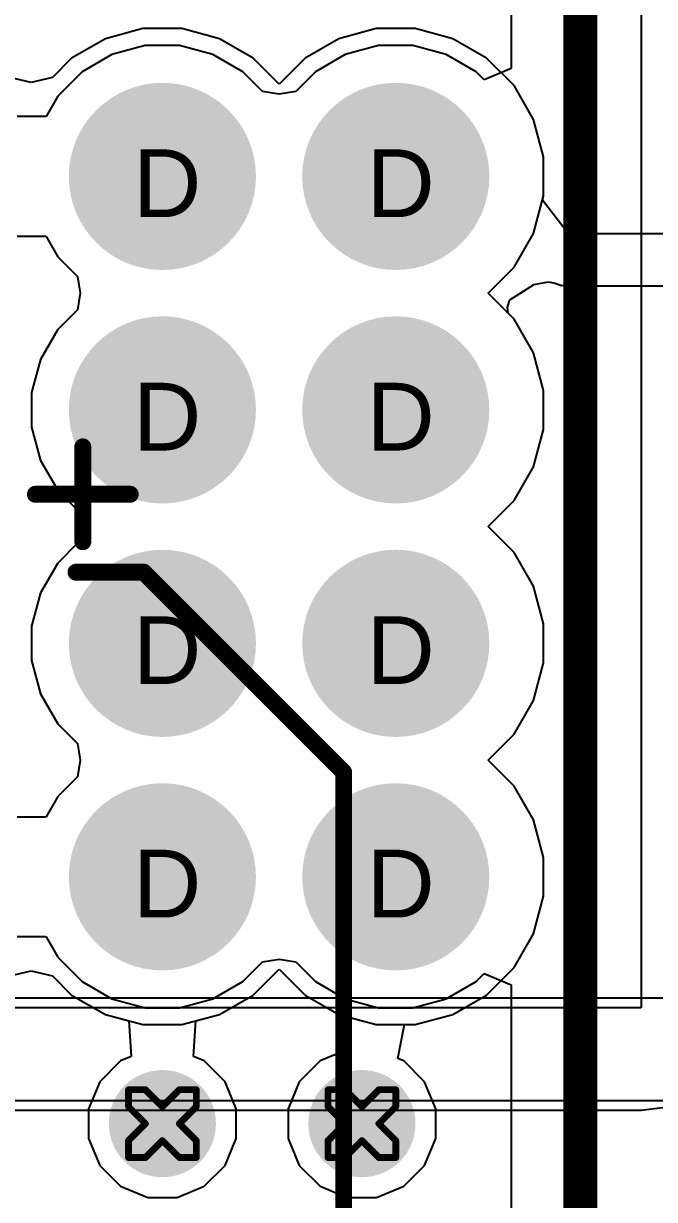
# Model space of a CAD drawing. Header units: inches. Extents: x 0 to 5379, y 0 to 5429.
# Drawn here: x 242.87 to 247.6, y 56.4 to 65.22 of the extents above; entities that cross this region are included whole.
import ezdxf

# ---------------------------------------------------------------- set-up
doc = ezdxf.new("R2010")
doc.units = ezdxf.units.IN
for name, color, linetype in [('Bottom Layer', 5, 'Continuous'), ('Bottom Solder', 6, 'Continuous'), ('Drill Drawing', 1, 'Continuous'), ('GND01', 16, 'Continuous'), ('GND02', 76, 'Continuous'), ('PWR', 156, 'Continuous'), ('SIG 01', 90, 'Continuous'), ('Top Layer', 1, 'Continuous'), ('Top Overlay', 2, 'Continuous'), ('Top Solder', 216, 'Continuous'), ('Via Holes', 16, 'Continuous')]:
    doc.layers.add(name, color=color, linetype=linetype)
doc.styles.add('Arial', font='', dxfattribs={"height": 0.2})
doc.styles.get('Arial').set_extended_font_data('Arial')

# ---------------------------------------------------------------- blocks, each defined once
blk = doc.blocks.new('RVT1H470M0607_9')
at = {"layer": 'Top Overlay'}
for points in [[(-3.3334, 1.8288, 0.127, 0.127, 0), (-1.8348, 3.3274, 0.127, 0.127, 0)], [(3.3214, 3.3274, 0.127, 0.127, 0), (-1.8348, 3.3274, 0.127, 0.127, 0)], [(-3.3334, 1.3208, 0.127, 0.127, 0), (-3.3334, 1.8288, 0.127, 0.127, 0)], [(-3.9176, 1.016, 0.127, 0.127, 0), (-3.9176, 1.7272, 0.127, 0.127, 0)], [(-3.562, 1.3716, 0.127, 0.127, 0), (-4.2732, 1.3716, 0.127, 0.127, 0)]]:
    blk.add_lwpolyline(points, format="xyseb", dxfattribs=at)
for points in [[(-1.8665, 3.3274, 0.0635, 0.0635, 1), (-1.803, 3.3274, 0.0635, 0.0635, 1)], [(-1.8665, 3.3274, 0.0635, 0.0635, 1), (-1.803, 3.3274, 0.0635, 0.0635, 1)], [(-3.3651, 1.8288, 0.0635, 0.0635, 1), (-3.3016, 1.8288, 0.0635, 0.0635, 1)], [(-3.3651, 1.8288, 0.0635, 0.0635, 1), (-3.3016, 1.8288, 0.0635, 0.0635, 1)], [(-3.9493, 1.7272, 0.0635, 0.0635, 1), (-3.8858, 1.7272, 0.0635, 0.0635, 1)], [(-4.3049, 1.3716, 0.0635, 0.0635, 1), (-4.2414, 1.3716, 0.0635, 0.0635, 1)], [(-3.5937, 1.3716, 0.0635, 0.0635, 1), (-3.5302, 1.3716, 0.0635, 0.0635, 1)], [(-3.3651, 1.3208, 0.0635, 0.0635, 1), (-3.3016, 1.3208, 0.0635, 0.0635, 1)], [(-3.9493, 1.016, 0.0635, 0.0635, 1), (-3.8858, 1.016, 0.0635, 0.0635, 1)]]:
    blk.add_lwpolyline(points, format="xyseb", close=True, dxfattribs=at)

msp = doc.modelspace()

# ---------------------------------------------------------------- hatches: boundary and pattern name
at = {"layer": 'Bottom Layer'}
h = msp.add_hatch(color=5, dxfattribs=at)
edge = h.paths.add_edge_path()
edge.add_arc((243.9119, 64.071), 0.6, 0, 360)
h = msp.add_hatch(color=5, dxfattribs=at)
edge = h.paths.add_edge_path()
edge.add_arc((245.6619, 64.071), 0.6, 0, 360)
h = msp.add_hatch(color=5, dxfattribs=at)
edge = h.paths.add_edge_path()
edge.add_arc((243.9119, 62.321), 0.6, 0, 360)
h = msp.add_hatch(color=5, dxfattribs=at)
edge = h.paths.add_edge_path()
edge.add_arc((245.6619, 62.321), 0.6, 0, 360)
h = msp.add_hatch(color=5, dxfattribs=at)
edge = h.paths.add_edge_path()
edge.add_arc((243.9119, 60.571), 0.6, 0, 360)
h = msp.add_hatch(color=5, dxfattribs=at)
edge = h.paths.add_edge_path()
edge.add_arc((245.6619, 60.571), 0.6, 0, 360)
h = msp.add_hatch(color=5, dxfattribs=at)
edge = h.paths.add_edge_path()
edge.add_arc((243.9119, 58.821), 0.6, 0, 360)
h = msp.add_hatch(color=5, dxfattribs=at)
edge = h.paths.add_edge_path()
edge.add_arc((245.6619, 58.821), 0.6, 0, 360)
h = msp.add_hatch(color=5, dxfattribs=at)
edge = h.paths.add_edge_path()
edge.add_arc((243.9119, 56.971), 0.3, 0, 360)
h = msp.add_hatch(color=5, dxfattribs=at)
edge = h.paths.add_edge_path()
edge.add_arc((245.4079, 56.971), 0.3, 0, 360)
at = {"layer": 'Bottom Solder'}
h = msp.add_hatch(color=6, dxfattribs=at)
edge = h.paths.add_edge_path()
edge.add_arc((243.9119, 64.071), 0.7016, 0, 360)
h = msp.add_hatch(color=6, dxfattribs=at)
edge = h.paths.add_edge_path()
edge.add_arc((245.6619, 64.071), 0.7016, 0, 360)
h = msp.add_hatch(color=6, dxfattribs=at)
edge = h.paths.add_edge_path()
edge.add_arc((243.9119, 62.321), 0.7016, 0, 360)
h = msp.add_hatch(color=6, dxfattribs=at)
edge = h.paths.add_edge_path()
edge.add_arc((245.6619, 62.321), 0.7016, 0, 360)
h = msp.add_hatch(color=6, dxfattribs=at)
edge = h.paths.add_edge_path()
edge.add_arc((243.9119, 60.571), 0.7016, 0, 360)
h = msp.add_hatch(color=6, dxfattribs=at)
edge = h.paths.add_edge_path()
edge.add_arc((245.6619, 60.571), 0.7016, 0, 360)
h = msp.add_hatch(color=6, dxfattribs=at)
edge = h.paths.add_edge_path()
edge.add_arc((243.9119, 58.821), 0.7016, 0, 360)
h = msp.add_hatch(color=6, dxfattribs=at)
edge = h.paths.add_edge_path()
edge.add_arc((245.6619, 58.821), 0.7016, 0, 360)
h = msp.add_hatch(color=6, dxfattribs=at)
edge = h.paths.add_edge_path()
edge.add_arc((243.9119, 56.971), 0.4016, 0, 360)
h = msp.add_hatch(color=6, dxfattribs=at)
edge = h.paths.add_edge_path()
edge.add_arc((245.4079, 56.971), 0.4016, 0, 360)
at = {"layer": 'GND01'}
h = msp.add_hatch(color=16, dxfattribs=at)
edge = h.paths.add_edge_path()
edge.add_arc((243.9119, 64.071), 0.6, 0, 360)
h = msp.add_hatch(color=16, dxfattribs=at)
edge = h.paths.add_edge_path()
edge.add_arc((245.6619, 64.071), 0.6, 0, 360)
h = msp.add_hatch(color=16, dxfattribs=at)
edge = h.paths.add_edge_path()
edge.add_arc((243.9119, 62.321), 0.6, 0, 360)
h = msp.add_hatch(color=16, dxfattribs=at)
edge = h.paths.add_edge_path()
edge.add_arc((245.6619, 62.321), 0.6, 0, 360)
h = msp.add_hatch(color=16, dxfattribs=at)
edge = h.paths.add_edge_path()
edge.add_arc((243.9119, 60.571), 0.6, 0, 360)
h = msp.add_hatch(color=16, dxfattribs=at)
edge = h.paths.add_edge_path()
edge.add_arc((245.6619, 60.571), 0.6, 0, 360)
h = msp.add_hatch(color=16, dxfattribs=at)
edge = h.paths.add_edge_path()
edge.add_arc((243.9119, 58.821), 0.6, 0, 360)
h = msp.add_hatch(color=16, dxfattribs=at)
edge = h.paths.add_edge_path()
edge.add_arc((245.6619, 58.821), 0.6, 0, 360)
h = msp.add_hatch(color=16, dxfattribs=at)
edge = h.paths.add_edge_path()
edge.add_arc((243.9119, 56.971), 0.3, 0, 360)
h = msp.add_hatch(color=16, dxfattribs=at)
edge = h.paths.add_edge_path()
edge.add_arc((245.4079, 56.971), 0.3, 0, 360)
at = {"layer": 'GND02'}
h = msp.add_hatch(color=76, dxfattribs=at)
edge = h.paths.add_edge_path()
edge.add_arc((243.9119, 64.071), 0.6, 0, 360)
h = msp.add_hatch(color=76, dxfattribs=at)
edge = h.paths.add_edge_path()
edge.add_arc((245.6619, 64.071), 0.6, 0, 360)
h = msp.add_hatch(color=76, dxfattribs=at)
edge = h.paths.add_edge_path()
edge.add_arc((243.9119, 62.321), 0.6, 0, 360)
h = msp.add_hatch(color=76, dxfattribs=at)
edge = h.paths.add_edge_path()
edge.add_arc((245.6619, 62.321), 0.6, 0, 360)
h = msp.add_hatch(color=76, dxfattribs=at)
edge = h.paths.add_edge_path()
edge.add_arc((243.9119, 60.571), 0.6, 0, 360)
h = msp.add_hatch(color=76, dxfattribs=at)
edge = h.paths.add_edge_path()
edge.add_arc((245.6619, 60.571), 0.6, 0, 360)
h = msp.add_hatch(color=76, dxfattribs=at)
edge = h.paths.add_edge_path()
edge.add_arc((243.9119, 58.821), 0.6, 0, 360)
h = msp.add_hatch(color=76, dxfattribs=at)
edge = h.paths.add_edge_path()
edge.add_arc((245.6619, 58.821), 0.6, 0, 360)
h = msp.add_hatch(color=76, dxfattribs=at)
edge = h.paths.add_edge_path()
edge.add_arc((243.9119, 56.971), 0.3, 0, 360)
h = msp.add_hatch(color=76, dxfattribs=at)
edge = h.paths.add_edge_path()
edge.add_arc((245.4079, 56.971), 0.3, 0, 360)
at = {"layer": 'PWR'}
h = msp.add_hatch(color=156, dxfattribs=at)
edge = h.paths.add_edge_path()
edge.add_arc((243.9119, 64.071), 0.6, 0, 360)
h = msp.add_hatch(color=156, dxfattribs=at)
edge = h.paths.add_edge_path()
edge.add_arc((245.6619, 64.071), 0.6, 0, 360)
h = msp.add_hatch(color=156, dxfattribs=at)
edge = h.paths.add_edge_path()
edge.add_arc((243.9119, 62.321), 0.6, 0, 360)
h = msp.add_hatch(color=156, dxfattribs=at)
edge = h.paths.add_edge_path()
edge.add_arc((245.6619, 62.321), 0.6, 0, 360)
h = msp.add_hatch(color=156, dxfattribs=at)
edge = h.paths.add_edge_path()
edge.add_arc((243.9119, 60.571), 0.6, 0, 360)
h = msp.add_hatch(color=156, dxfattribs=at)
edge = h.paths.add_edge_path()
edge.add_arc((245.6619, 60.571), 0.6, 0, 360)
h = msp.add_hatch(color=156, dxfattribs=at)
edge = h.paths.add_edge_path()
edge.add_arc((243.9119, 58.821), 0.6, 0, 360)
h = msp.add_hatch(color=156, dxfattribs=at)
edge = h.paths.add_edge_path()
edge.add_arc((245.6619, 58.821), 0.6, 0, 360)
h = msp.add_hatch(color=156, dxfattribs=at)
edge = h.paths.add_edge_path()
edge.add_arc((243.9119, 56.971), 0.3, 0, 360)
h = msp.add_hatch(color=156, dxfattribs=at)
edge = h.paths.add_edge_path()
edge.add_arc((245.4079, 56.971), 0.3, 0, 360)
at = {"layer": 'SIG 01'}
h = msp.add_hatch(color=90, dxfattribs=at)
edge = h.paths.add_edge_path()
edge.add_arc((243.9119, 64.071), 0.6, 0, 360)
h = msp.add_hatch(color=90, dxfattribs=at)
edge = h.paths.add_edge_path()
edge.add_arc((245.6619, 64.071), 0.6, 0, 360)
h = msp.add_hatch(color=90, dxfattribs=at)
edge = h.paths.add_edge_path()
edge.add_arc((243.9119, 62.321), 0.6, 0, 360)
h = msp.add_hatch(color=90, dxfattribs=at)
edge = h.paths.add_edge_path()
edge.add_arc((245.6619, 62.321), 0.6, 0, 360)
h = msp.add_hatch(color=90, dxfattribs=at)
edge = h.paths.add_edge_path()
edge.add_arc((243.9119, 60.571), 0.6, 0, 360)
h = msp.add_hatch(color=90, dxfattribs=at)
edge = h.paths.add_edge_path()
edge.add_arc((245.6619, 60.571), 0.6, 0, 360)
h = msp.add_hatch(color=90, dxfattribs=at)
edge = h.paths.add_edge_path()
edge.add_arc((243.9119, 58.821), 0.6, 0, 360)
h = msp.add_hatch(color=90, dxfattribs=at)
edge = h.paths.add_edge_path()
edge.add_arc((245.6619, 58.821), 0.6, 0, 360)
h = msp.add_hatch(color=90, dxfattribs=at)
edge = h.paths.add_edge_path()
edge.add_arc((243.9119, 56.971), 0.3, 0, 360)
h = msp.add_hatch(color=90, dxfattribs=at)
edge = h.paths.add_edge_path()
edge.add_arc((245.4079, 56.971), 0.3, 0, 360)
at = {"layer": 'Top Layer'}
h = msp.add_hatch(color=1, dxfattribs=at)
edge = h.paths.add_edge_path()
edge.add_arc((243.9119, 64.071), 0.6, 0, 360)
h = msp.add_hatch(color=1, dxfattribs=at)
edge = h.paths.add_edge_path()
edge.add_arc((245.6619, 64.071), 0.6, 0, 360)
h = msp.add_hatch(color=1, dxfattribs=at)
edge = h.paths.add_edge_path()
edge.add_arc((243.9119, 62.321), 0.6, 0, 360)
h = msp.add_hatch(color=1, dxfattribs=at)
edge = h.paths.add_edge_path()
edge.add_arc((245.6619, 62.321), 0.6, 0, 360)
h = msp.add_hatch(color=1, dxfattribs=at)
edge = h.paths.add_edge_path()
edge.add_arc((243.9119, 60.571), 0.6, 0, 360)
h = msp.add_hatch(color=1, dxfattribs=at)
edge = h.paths.add_edge_path()
edge.add_arc((245.6619, 60.571), 0.6, 0, 360)
h = msp.add_hatch(color=1, dxfattribs=at)
edge = h.paths.add_edge_path()
edge.add_arc((243.9119, 58.821), 0.6, 0, 360)
h = msp.add_hatch(color=1, dxfattribs=at)
edge = h.paths.add_edge_path()
edge.add_arc((245.6619, 58.821), 0.6, 0, 360)
h = msp.add_hatch(color=1, dxfattribs=at)
edge = h.paths.add_edge_path()
edge.add_arc((243.9119, 56.971), 0.3, 0, 360)
h = msp.add_hatch(color=1, dxfattribs=at)
edge = h.paths.add_edge_path()
edge.add_arc((245.4079, 56.971), 0.3, 0, 360)
at = {"layer": 'Top Solder'}
h = msp.add_hatch(color=216, dxfattribs=at)
edge = h.paths.add_edge_path()
edge.add_arc((243.9119, 64.071), 0.7016, 0, 360)
h = msp.add_hatch(color=216, dxfattribs=at)
edge = h.paths.add_edge_path()
edge.add_arc((245.6619, 64.071), 0.7016, 0, 360)
h = msp.add_hatch(color=216, dxfattribs=at)
edge = h.paths.add_edge_path()
edge.add_arc((243.9119, 62.321), 0.7016, 0, 360)
h = msp.add_hatch(color=216, dxfattribs=at)
edge = h.paths.add_edge_path()
edge.add_arc((245.6619, 62.321), 0.7016, 0, 360)
h = msp.add_hatch(color=216, dxfattribs=at)
edge = h.paths.add_edge_path()
edge.add_arc((243.9119, 60.571), 0.7016, 0, 360)
h = msp.add_hatch(color=216, dxfattribs=at)
edge = h.paths.add_edge_path()
edge.add_arc((245.6619, 60.571), 0.7016, 0, 360)
h = msp.add_hatch(color=216, dxfattribs=at)
edge = h.paths.add_edge_path()
edge.add_arc((243.9119, 58.821), 0.7016, 0, 360)
h = msp.add_hatch(color=216, dxfattribs=at)
edge = h.paths.add_edge_path()
edge.add_arc((245.6619, 58.821), 0.7016, 0, 360)
h = msp.add_hatch(color=216, dxfattribs=at)
edge = h.paths.add_edge_path()
edge.add_arc((243.9119, 56.971), 0.4016, 0, 360)
h = msp.add_hatch(color=216, dxfattribs=at)
edge = h.paths.add_edge_path()
edge.add_arc((245.4079, 56.971), 0.4016, 0, 360)
at = {"layer": 'Via Holes'}
h = msp.add_hatch(color=7, dxfattribs=at)
edge = h.paths.add_edge_path()
edge.add_arc((243.9119, 64.071), 0.35, 0, 360)
h = msp.add_hatch(color=7, dxfattribs=at)
edge = h.paths.add_edge_path()
edge.add_arc((245.6619, 64.071), 0.35, 0, 360)
h = msp.add_hatch(color=7, dxfattribs=at)
edge = h.paths.add_edge_path()
edge.add_arc((243.9119, 62.321), 0.35, 0, 360)
h = msp.add_hatch(color=7, dxfattribs=at)
edge = h.paths.add_edge_path()
edge.add_arc((245.6619, 62.321), 0.35, 0, 360)
h = msp.add_hatch(color=7, dxfattribs=at)
edge = h.paths.add_edge_path()
edge.add_arc((243.9119, 60.571), 0.35, 0, 360)
h = msp.add_hatch(color=7, dxfattribs=at)
edge = h.paths.add_edge_path()
edge.add_arc((245.6619, 60.571), 0.35, 0, 360)
h = msp.add_hatch(color=7, dxfattribs=at)
edge = h.paths.add_edge_path()
edge.add_arc((243.9119, 58.821), 0.35, 0, 360)
h = msp.add_hatch(color=7, dxfattribs=at)
edge = h.paths.add_edge_path()
edge.add_arc((245.6619, 58.821), 0.35, 0, 360)
h = msp.add_hatch(color=7, dxfattribs=at)
edge = h.paths.add_edge_path()
edge.add_arc((243.9119, 56.971), 0.15, 0, 360)
h = msp.add_hatch(color=7, dxfattribs=at)
edge = h.paths.add_edge_path()
edge.add_arc((245.4079, 56.971), 0.15, 0, 360)

# ---------------------------------------------------------------- linework, layer by layer
at = {"layer": 'Bottom Layer'}
for p, q in [((258.3939, 57.912), (236.0422, 57.912)), ((236.0422, 57.1434), (258.3939, 57.1434))]:
    msp.add_line(p, q, dxfattribs=at)
at = {"layer": 'Drill Drawing'}
for points in [[(243.6579, 57.098, 0.0508, 0.0508, 0), (243.6579, 57.225, 0.0508, 0.0508, 0)], [(243.6579, 57.225, 0.0508, 0.0508, 0), (243.7849, 57.225, 0.0508, 0.0508, 0)], [(243.7849, 57.225, 0.0508, 0.0508, 0), (243.9119, 57.098, 0.0508, 0.0508, 0)], [(243.9119, 57.098, 0.0508, 0.0508, 0), (244.0389, 57.225, 0.0508, 0.0508, 0)], [(244.0389, 57.225, 0.0508, 0.0508, 0), (244.1659, 57.225, 0.0508, 0.0508, 0)], [(244.1659, 57.098, 0.0508, 0.0508, 0), (244.1659, 57.225, 0.0508, 0.0508, 0)], [(245.1539, 57.098, 0.0508, 0.0508, 0), (245.1539, 57.225, 0.0508, 0.0508, 0)], [(245.1539, 57.225, 0.0508, 0.0508, 0), (245.2809, 57.225, 0.0508, 0.0508, 0)], [(245.2809, 57.225, 0.0508, 0.0508, 0), (245.4079, 57.098, 0.0508, 0.0508, 0)], [(245.4079, 57.098, 0.0508, 0.0508, 0), (245.5349, 57.225, 0.0508, 0.0508, 0)], [(245.5349, 57.225, 0.0508, 0.0508, 0), (245.6619, 57.225, 0.0508, 0.0508, 0)], [(245.6619, 57.098, 0.0508, 0.0508, 0), (245.6619, 57.225, 0.0508, 0.0508, 0)], [(243.6579, 57.098, 0.0508, 0.0508, 0), (243.7849, 56.971, 0.0508, 0.0508, 0)], [(244.0389, 56.971, 0.0508, 0.0508, 0), (244.1659, 57.098, 0.0508, 0.0508, 0)], [(245.1539, 57.098, 0.0508, 0.0508, 0), (245.2809, 56.971, 0.0508, 0.0508, 0)], [(245.5349, 56.971, 0.0508, 0.0508, 0), (245.6619, 57.098, 0.0508, 0.0508, 0)], [(243.6579, 56.844, 0.0508, 0.0508, 0), (243.7849, 56.971, 0.0508, 0.0508, 0)], [(244.0389, 56.971, 0.0508, 0.0508, 0), (244.1659, 56.844, 0.0508, 0.0508, 0)], [(245.1539, 56.844, 0.0508, 0.0508, 0), (245.2809, 56.971, 0.0508, 0.0508, 0)], [(245.5349, 56.971, 0.0508, 0.0508, 0), (245.6619, 56.844, 0.0508, 0.0508, 0)], [(243.6579, 56.717, 0.0508, 0.0508, 0), (243.6579, 56.844, 0.0508, 0.0508, 0)], [(243.7849, 56.717, 0.0508, 0.0508, 0), (243.9119, 56.844, 0.0508, 0.0508, 0)], [(243.9119, 56.844, 0.0508, 0.0508, 0), (244.0389, 56.717, 0.0508, 0.0508, 0)], [(244.1659, 56.717, 0.0508, 0.0508, 0), (244.1659, 56.844, 0.0508, 0.0508, 0)], [(245.1539, 56.717, 0.0508, 0.0508, 0), (245.1539, 56.844, 0.0508, 0.0508, 0)], [(245.2809, 56.717, 0.0508, 0.0508, 0), (245.4079, 56.844, 0.0508, 0.0508, 0)], [(245.4079, 56.844, 0.0508, 0.0508, 0), (245.5349, 56.717, 0.0508, 0.0508, 0)], [(245.6619, 56.717, 0.0508, 0.0508, 0), (245.6619, 56.844, 0.0508, 0.0508, 0)], [(243.6579, 56.717, 0.0508, 0.0508, 0), (243.7849, 56.717, 0.0508, 0.0508, 0)], [(244.0389, 56.717, 0.0508, 0.0508, 0), (244.1659, 56.717, 0.0508, 0.0508, 0)], [(245.1539, 56.717, 0.0508, 0.0508, 0), (245.2809, 56.717, 0.0508, 0.0508, 0)], [(245.5349, 56.717, 0.0508, 0.0508, 0), (245.6619, 56.717, 0.0508, 0.0508, 0)]]:
    msp.add_lwpolyline(points, format="xyseb", dxfattribs=at)
for points in [[(243.6452, 57.225, 0.0254, 0.0254, 1), (243.6706, 57.225, 0.0254, 0.0254, 1)], [(243.6452, 57.225, 0.0254, 0.0254, 1), (243.6706, 57.225, 0.0254, 0.0254, 1)], [(243.7722, 57.225, 0.0254, 0.0254, 1), (243.7976, 57.225, 0.0254, 0.0254, 1)], [(243.7722, 57.225, 0.0254, 0.0254, 1), (243.7976, 57.225, 0.0254, 0.0254, 1)], [(244.0262, 57.225, 0.0254, 0.0254, 1), (244.0516, 57.225, 0.0254, 0.0254, 1)], [(244.0262, 57.225, 0.0254, 0.0254, 1), (244.0516, 57.225, 0.0254, 0.0254, 1)], [(244.1532, 57.225, 0.0254, 0.0254, 1), (244.1786, 57.225, 0.0254, 0.0254, 1)], [(244.1532, 57.225, 0.0254, 0.0254, 1), (244.1786, 57.225, 0.0254, 0.0254, 1)], [(245.1412, 57.225, 0.0254, 0.0254, 1), (245.1666, 57.225, 0.0254, 0.0254, 1)], [(245.1412, 57.225, 0.0254, 0.0254, 1), (245.1666, 57.225, 0.0254, 0.0254, 1)], [(245.2682, 57.225, 0.0254, 0.0254, 1), (245.2936, 57.225, 0.0254, 0.0254, 1)], [(245.2682, 57.225, 0.0254, 0.0254, 1), (245.2936, 57.225, 0.0254, 0.0254, 1)], [(245.5222, 57.225, 0.0254, 0.0254, 1), (245.5476, 57.225, 0.0254, 0.0254, 1)], [(245.5222, 57.225, 0.0254, 0.0254, 1), (245.5476, 57.225, 0.0254, 0.0254, 1)], [(245.6492, 57.225, 0.0254, 0.0254, 1), (245.6746, 57.225, 0.0254, 0.0254, 1)], [(245.6492, 57.225, 0.0254, 0.0254, 1), (245.6746, 57.225, 0.0254, 0.0254, 1)], [(243.6452, 57.098, 0.0254, 0.0254, 1), (243.6706, 57.098, 0.0254, 0.0254, 1)], [(243.6452, 57.098, 0.0254, 0.0254, 1), (243.6706, 57.098, 0.0254, 0.0254, 1)], [(243.8992, 57.098, 0.0254, 0.0254, 1), (243.9246, 57.098, 0.0254, 0.0254, 1)], [(243.8992, 57.098, 0.0254, 0.0254, 1), (243.9246, 57.098, 0.0254, 0.0254, 1)], [(244.1532, 57.098, 0.0254, 0.0254, 1), (244.1786, 57.098, 0.0254, 0.0254, 1)], [(244.1532, 57.098, 0.0254, 0.0254, 1), (244.1786, 57.098, 0.0254, 0.0254, 1)], [(245.1412, 57.098, 0.0254, 0.0254, 1), (245.1666, 57.098, 0.0254, 0.0254, 1)], [(245.1412, 57.098, 0.0254, 0.0254, 1), (245.1666, 57.098, 0.0254, 0.0254, 1)], [(245.3952, 57.098, 0.0254, 0.0254, 1), (245.4206, 57.098, 0.0254, 0.0254, 1)], [(245.3952, 57.098, 0.0254, 0.0254, 1), (245.4206, 57.098, 0.0254, 0.0254, 1)], [(245.6492, 57.098, 0.0254, 0.0254, 1), (245.6746, 57.098, 0.0254, 0.0254, 1)], [(245.6492, 57.098, 0.0254, 0.0254, 1), (245.6746, 57.098, 0.0254, 0.0254, 1)], [(243.7722, 56.971, 0.0254, 0.0254, 1), (243.7976, 56.971, 0.0254, 0.0254, 1)], [(243.7722, 56.971, 0.0254, 0.0254, 1), (243.7976, 56.971, 0.0254, 0.0254, 1)], [(244.0262, 56.971, 0.0254, 0.0254, 1), (244.0516, 56.971, 0.0254, 0.0254, 1)], [(244.0262, 56.971, 0.0254, 0.0254, 1), (244.0516, 56.971, 0.0254, 0.0254, 1)], [(245.2682, 56.971, 0.0254, 0.0254, 1), (245.2936, 56.971, 0.0254, 0.0254, 1)], [(245.2682, 56.971, 0.0254, 0.0254, 1), (245.2936, 56.971, 0.0254, 0.0254, 1)], [(245.5222, 56.971, 0.0254, 0.0254, 1), (245.5476, 56.971, 0.0254, 0.0254, 1)], [(245.5222, 56.971, 0.0254, 0.0254, 1), (245.5476, 56.971, 0.0254, 0.0254, 1)], [(243.6452, 56.844, 0.0254, 0.0254, 1), (243.6706, 56.844, 0.0254, 0.0254, 1)], [(243.6452, 56.844, 0.0254, 0.0254, 1), (243.6706, 56.844, 0.0254, 0.0254, 1)], [(243.8992, 56.844, 0.0254, 0.0254, 1), (243.9246, 56.844, 0.0254, 0.0254, 1)], [(243.8992, 56.844, 0.0254, 0.0254, 1), (243.9246, 56.844, 0.0254, 0.0254, 1)], [(244.1532, 56.844, 0.0254, 0.0254, 1), (244.1786, 56.844, 0.0254, 0.0254, 1)], [(244.1532, 56.844, 0.0254, 0.0254, 1), (244.1786, 56.844, 0.0254, 0.0254, 1)], [(245.1412, 56.844, 0.0254, 0.0254, 1), (245.1666, 56.844, 0.0254, 0.0254, 1)], [(245.1412, 56.844, 0.0254, 0.0254, 1), (245.1666, 56.844, 0.0254, 0.0254, 1)], [(245.3952, 56.844, 0.0254, 0.0254, 1), (245.4206, 56.844, 0.0254, 0.0254, 1)], [(245.3952, 56.844, 0.0254, 0.0254, 1), (245.4206, 56.844, 0.0254, 0.0254, 1)], [(245.6492, 56.844, 0.0254, 0.0254, 1), (245.6746, 56.844, 0.0254, 0.0254, 1)], [(245.6492, 56.844, 0.0254, 0.0254, 1), (245.6746, 56.844, 0.0254, 0.0254, 1)], [(243.6452, 56.717, 0.0254, 0.0254, 1), (243.6706, 56.717, 0.0254, 0.0254, 1)], [(243.6452, 56.717, 0.0254, 0.0254, 1), (243.6706, 56.717, 0.0254, 0.0254, 1)], [(243.7722, 56.717, 0.0254, 0.0254, 1), (243.7976, 56.717, 0.0254, 0.0254, 1)], [(243.7722, 56.717, 0.0254, 0.0254, 1), (243.7976, 56.717, 0.0254, 0.0254, 1)], [(244.0262, 56.717, 0.0254, 0.0254, 1), (244.0516, 56.717, 0.0254, 0.0254, 1)], [(244.0262, 56.717, 0.0254, 0.0254, 1), (244.0516, 56.717, 0.0254, 0.0254, 1)], [(244.1532, 56.717, 0.0254, 0.0254, 1), (244.1786, 56.717, 0.0254, 0.0254, 1)], [(244.1532, 56.717, 0.0254, 0.0254, 1), (244.1786, 56.717, 0.0254, 0.0254, 1)], [(245.1412, 56.717, 0.0254, 0.0254, 1), (245.1666, 56.717, 0.0254, 0.0254, 1)], [(245.1412, 56.717, 0.0254, 0.0254, 1), (245.1666, 56.717, 0.0254, 0.0254, 1)], [(245.2682, 56.717, 0.0254, 0.0254, 1), (245.2936, 56.717, 0.0254, 0.0254, 1)], [(245.2682, 56.717, 0.0254, 0.0254, 1), (245.2936, 56.717, 0.0254, 0.0254, 1)], [(245.5222, 56.717, 0.0254, 0.0254, 1), (245.5476, 56.717, 0.0254, 0.0254, 1)], [(245.5222, 56.717, 0.0254, 0.0254, 1), (245.5476, 56.717, 0.0254, 0.0254, 1)], [(245.6492, 56.717, 0.0254, 0.0254, 1), (245.6746, 56.717, 0.0254, 0.0254, 1)], [(245.6492, 56.717, 0.0254, 0.0254, 1), (245.6746, 56.717, 0.0254, 0.0254, 1)]]:
    msp.add_lwpolyline(points, format="xyseb", close=True, dxfattribs=at)
at = {"layer": 'GND01'}
for p, q in [((243.766, 65.179), (243.4842, 65.1035)), ((244.0577, 65.179), (243.766, 65.179)), ((244.3396, 65.1035), (244.0577, 65.179)), ((245.516, 65.179), (245.2342, 65.1035)), ((245.8078, 65.179), (245.516, 65.179)), ((246.0896, 65.1035), (245.8078, 65.179)), ((243.4842, 65.1035), (243.2316, 64.9576)), ((244.5922, 64.9576), (244.3396, 65.1035)), ((245.2342, 65.1035), (244.9816, 64.9576)), ((246.3422, 64.9576), (246.0896, 65.1035)), ((243.2316, 64.9576), (243.0875, 64.8135)), ((244.7869, 64.763), (244.5922, 64.9576)), ((244.9816, 64.9576), (244.7869, 64.763)), ((246.5485, 64.7513), (246.3422, 64.9576)), ((242.9277, 64.7749), (242.7679, 64.8135)), ((243.0875, 64.8135), (242.9277, 64.7749)), ((246.6944, 64.4987), (246.5485, 64.7513)), ((246.7699, 64.2169), (246.6944, 64.4987)), ((246.7699, 63.9251), (246.7699, 64.2169)), ((246.6944, 63.6433), (246.7699, 63.9251)), ((246.5485, 63.3907), (246.6944, 63.6433)), ((246.3538, 63.196), (246.5485, 63.3907)), ((246.5485, 63.0013), (246.3538, 63.196)), ((246.6944, 62.7487), (246.5485, 63.0013)), ((246.7699, 62.4669), (246.6944, 62.7487)), ((246.7699, 62.1751), (246.7699, 62.4669)), ((246.6944, 61.8933), (246.7699, 62.1751)), ((246.5485, 61.6407), (246.6944, 61.8933)), ((246.3538, 61.446), (246.5485, 61.6407)), ((246.5485, 61.2513), (246.3538, 61.446)), ((246.6944, 60.9987), (246.5485, 61.2513)), ((246.7699, 60.7169), (246.6944, 60.9987)), ((246.7699, 60.4251), (246.7699, 60.7169)), ((246.6944, 60.1433), (246.7699, 60.4251)), ((246.5485, 59.8907), (246.6944, 60.1433)), ((246.3538, 59.696), (246.5485, 59.8907)), ((246.5485, 59.5013), (246.3538, 59.696)), ((246.6944, 59.2487), (246.5485, 59.5013)), ((246.7699, 58.9669), (246.6944, 59.2487)), ((246.7699, 58.6751), (246.7699, 58.9669)), ((246.6944, 58.3933), (246.7699, 58.6751)), ((246.5485, 58.1407), (246.6944, 58.3933)), ((242.7679, 58.0785), (242.9277, 58.1171)), ((242.9277, 58.1171), (243.0875, 58.0785)), ((244.5922, 57.9344), (244.7869, 58.1291)), ((244.7869, 58.1291), (244.9816, 57.9344)), ((246.3422, 57.9344), (246.5485, 58.1407)), ((243.0875, 58.0785), (243.2316, 57.9344)), ((243.2316, 57.9344), (243.4842, 57.7885)), ((244.3396, 57.7885), (244.5922, 57.9344)), ((244.9816, 57.9344), (245.2342, 57.7885)), ((246.0896, 57.7885), (246.3422, 57.9344)), ((243.4842, 57.7885), (243.766, 57.713)), ((244.0577, 57.713), (244.3396, 57.7885)), ((245.2342, 57.7885), (245.516, 57.713)), ((245.8078, 57.713), (246.0896, 57.7885)), ((243.766, 57.713), (244.0577, 57.713)), ((245.516, 57.713), (245.8078, 57.713))]:
    msp.add_line(p, q, dxfattribs=at)
at = {"layer": 'GND02'}
for p, q in [((243.766, 65.179), (243.4842, 65.1035)), ((244.0577, 65.179), (243.766, 65.179)), ((244.3396, 65.1035), (244.0577, 65.179)), ((245.516, 65.179), (245.2342, 65.1035)), ((245.8078, 65.179), (245.516, 65.179)), ((246.0896, 65.1035), (245.8078, 65.179)), ((243.4842, 65.1035), (243.2316, 64.9576)), ((244.5922, 64.9576), (244.3396, 65.1035)), ((245.2342, 65.1035), (244.9816, 64.9576)), ((246.3422, 64.9576), (246.0896, 65.1035)), ((243.2316, 64.9576), (243.0875, 64.8135)), ((244.7869, 64.763), (244.5922, 64.9576)), ((244.9816, 64.9576), (244.7869, 64.763)), ((246.5485, 64.7513), (246.3422, 64.9576)), ((242.9277, 64.7749), (242.7679, 64.8135)), ((243.0875, 64.8135), (242.9277, 64.7749)), ((246.6944, 64.4987), (246.5485, 64.7513)), ((246.7699, 64.2169), (246.6944, 64.4987)), ((246.7699, 63.9251), (246.7699, 64.2169)), ((246.6944, 63.6433), (246.7699, 63.9251)), ((246.5485, 63.3907), (246.6944, 63.6433)), ((246.3538, 63.196), (246.5485, 63.3907)), ((246.5485, 63.0013), (246.3538, 63.196)), ((246.6944, 62.7487), (246.5485, 63.0013)), ((246.7699, 62.4669), (246.6944, 62.7487)), ((246.7699, 62.1751), (246.7699, 62.4669)), ((246.6944, 61.8933), (246.7699, 62.1751)), ((246.5485, 61.6407), (246.6944, 61.8933)), ((246.3538, 61.446), (246.5485, 61.6407)), ((246.5485, 61.2513), (246.3538, 61.446)), ((246.6944, 60.9987), (246.5485, 61.2513)), ((246.7699, 60.7169), (246.6944, 60.9987)), ((246.7699, 60.4251), (246.7699, 60.7169)), ((246.6944, 60.1433), (246.7699, 60.4251)), ((246.5485, 59.8907), (246.6944, 60.1433)), ((246.3538, 59.696), (246.5485, 59.8907)), ((246.5485, 59.5013), (246.3538, 59.696)), ((246.6944, 59.2487), (246.5485, 59.5013)), ((246.7699, 58.9669), (246.6944, 59.2487)), ((246.7699, 58.6751), (246.7699, 58.9669)), ((246.6944, 58.3933), (246.7699, 58.6751)), ((246.5485, 58.1407), (246.6944, 58.3933)), ((242.7679, 58.0785), (242.9277, 58.1171)), ((242.9277, 58.1171), (243.0875, 58.0785)), ((244.5922, 57.9344), (244.7869, 58.1291)), ((244.7869, 58.1291), (244.9816, 57.9344)), ((246.3422, 57.9344), (246.5485, 58.1407)), ((243.0875, 58.0785), (243.2316, 57.9344)), ((243.2316, 57.9344), (243.4842, 57.7885)), ((244.3396, 57.7885), (244.5922, 57.9344)), ((244.9816, 57.9344), (245.2342, 57.7885)), ((246.0896, 57.7885), (246.3422, 57.9344)), ((243.4842, 57.7885), (243.766, 57.713)), ((244.0577, 57.713), (244.3396, 57.7885)), ((245.2342, 57.7885), (245.516, 57.713)), ((245.8078, 57.713), (246.0896, 57.7885)), ((243.766, 57.713), (244.0577, 57.713)), ((245.516, 57.713), (245.8078, 57.713))]:
    msp.add_line(p, q, dxfattribs=at)
at = {"layer": 'PWR'}
for p, q in [((243.766, 65.179), (243.4842, 65.1035)), ((244.0577, 65.179), (243.766, 65.179)), ((244.3396, 65.1035), (244.0577, 65.179)), ((245.516, 65.179), (245.2342, 65.1035)), ((245.8078, 65.179), (245.516, 65.179)), ((246.0896, 65.1035), (245.8078, 65.179)), ((243.4842, 65.1035), (243.2316, 64.9576)), ((244.5922, 64.9576), (244.3396, 65.1035)), ((245.2342, 65.1035), (244.9816, 64.9576)), ((246.3422, 64.9576), (246.0896, 65.1035)), ((243.2316, 64.9576), (243.0875, 64.8135)), ((244.7869, 64.763), (244.5922, 64.9576)), ((244.9816, 64.9576), (244.7869, 64.763)), ((246.5485, 64.7513), (246.3422, 64.9576)), ((242.9277, 64.7749), (242.7679, 64.8135)), ((243.0875, 64.8135), (242.9277, 64.7749)), ((246.6944, 64.4987), (246.5485, 64.7513)), ((246.7699, 64.2169), (246.6944, 64.4987)), ((246.7699, 63.9251), (246.7699, 64.2169)), ((246.7614, 63.8935), (246.7699, 63.9251)), ((246.9563, 63.6395), (246.7614, 63.8935)), ((257.1423, 63.6395), (246.9563, 63.6395)), ((246.5167, 63.1463), (246.6938, 63.2595)), ((246.6938, 63.2595), (246.6968, 63.2606)), ((246.6968, 63.2606), (246.8077, 63.2807)), ((246.8077, 63.2807), (246.8575, 63.2707)), ((246.8575, 63.2707), (246.9056, 63.2544)), ((246.9056, 63.2544), (246.9312, 63.2561)), ((246.9312, 63.2561), (246.9563, 63.2511)), ((246.9563, 63.2511), (257.1423, 63.2511)), ((246.4988, 63.0919), (246.5167, 63.1463)), ((246.5045, 63.0453), (246.4988, 63.0919)), ((246.5485, 63.0013), (246.5045, 63.0453)), ((246.6944, 62.7487), (246.5485, 63.0013)), ((246.7699, 62.4669), (246.6944, 62.7487)), ((246.7699, 62.1751), (246.7699, 62.4669)), ((246.6944, 61.8933), (246.7699, 62.1751)), ((246.5485, 61.6407), (246.6944, 61.8933)), ((246.3538, 61.446), (246.5485, 61.6407)), ((246.5485, 61.2513), (246.3538, 61.446)), ((246.6944, 60.9987), (246.5485, 61.2513)), ((246.7699, 60.7169), (246.6944, 60.9987)), ((246.7699, 60.4251), (246.7699, 60.7169)), ((246.6944, 60.1433), (246.7699, 60.4251)), ((246.5485, 59.8907), (246.6944, 60.1433)), ((246.3538, 59.696), (246.5485, 59.8907)), ((246.5485, 59.5013), (246.3538, 59.696)), ((246.6944, 59.2487), (246.5485, 59.5013)), ((246.7699, 58.9669), (246.6944, 59.2487)), ((246.7699, 58.6751), (246.7699, 58.9669)), ((246.6944, 58.3933), (246.7699, 58.6751)), ((246.5485, 58.1407), (246.6944, 58.3933)), ((242.7679, 58.0785), (242.9277, 58.1171)), ((242.9277, 58.1171), (243.0875, 58.0785)), ((244.5922, 57.9344), (244.7869, 58.1291)), ((244.7869, 58.1291), (244.9816, 57.9344)), ((246.3422, 57.9344), (246.5485, 58.1407)), ((243.0875, 58.0785), (243.2316, 57.9344)), ((243.2316, 57.9344), (243.4842, 57.7885)), ((244.3396, 57.7885), (244.5922, 57.9344)), ((244.9816, 57.9344), (245.2342, 57.7885)), ((246.0896, 57.7885), (246.3422, 57.9344)), ((243.4842, 57.7885), (243.6602, 57.7413)), ((243.6602, 57.7413), (243.6778, 57.4737)), ((244.146, 57.4737), (244.1635, 57.7413)), ((244.1635, 57.7413), (244.3396, 57.7885)), ((245.2342, 57.7885), (245.2796, 57.5368)), ((245.8078, 57.713), (246.0896, 57.7885)), ((245.6774, 57.459), (245.7279, 57.713)), ((245.7279, 57.713), (245.8078, 57.713)), ((243.6778, 57.4737), (243.5981, 57.4407)), ((244.2257, 57.4407), (244.146, 57.4737)), ((245.2736, 57.515), (245.0941, 57.4407)), ((245.2796, 57.5368), (245.2736, 57.515)), ((243.5981, 57.4407), (243.4422, 57.2848)), ((244.3815, 57.2848), (244.2257, 57.4407)), ((245.0941, 57.4407), (244.9382, 57.2848)), ((245.7217, 57.4407), (245.6774, 57.459)), ((245.8775, 57.2848), (245.7217, 57.4407)), ((243.4422, 57.2848), (243.3579, 57.0812)), ((244.4659, 57.0812), (244.3815, 57.2848)), ((244.9382, 57.2848), (244.8539, 57.0812)), ((245.9619, 57.0812), (245.8775, 57.2848)), ((243.3579, 57.0812), (243.3579, 56.8608)), ((244.4659, 56.8608), (244.4659, 57.0812)), ((244.8539, 57.0812), (244.8539, 56.8608)), ((245.9619, 56.8608), (245.9619, 57.0812)), ((243.3579, 56.8608), (243.4422, 56.6572)), ((244.3815, 56.6572), (244.4659, 56.8608)), ((244.8539, 56.8608), (244.9382, 56.6572)), ((245.8775, 56.6572), (245.9619, 56.8608)), ((243.4422, 56.6572), (243.5981, 56.5013)), ((244.2257, 56.5013), (244.3815, 56.6572)), ((244.9382, 56.6572), (245.0941, 56.5013)), ((245.7217, 56.5013), (245.8775, 56.6572)), ((243.5981, 56.5013), (243.8017, 56.417)), ((243.8017, 56.417), (244.0221, 56.417)), ((244.0221, 56.417), (244.2257, 56.5013)), ((245.0941, 56.5013), (245.2977, 56.417)), ((245.2977, 56.417), (245.5181, 56.417)), ((245.5181, 56.417), (245.7217, 56.5013))]:
    msp.add_line(p, q, dxfattribs=at)
at = {"layer": 'SIG 01'}
for p, q in [((246.5272, 87.1327), (246.5272, 64.8804)), ((243.7827, 65.052), (243.5332, 64.9852)), ((244.041, 65.052), (243.7827, 65.052)), ((244.2905, 64.9852), (244.041, 65.052)), ((245.5327, 65.052), (245.2832, 64.9852)), ((245.791, 65.052), (245.5327, 65.052)), ((246.0405, 64.9852), (245.791, 65.052)), ((243.5332, 64.9852), (243.3095, 64.856)), ((244.5142, 64.856), (244.2905, 64.9852)), ((245.2832, 64.9852), (245.0595, 64.856)), ((246.2642, 64.856), (246.0405, 64.9852)), ((246.5272, 64.8804), (246.324, 64.7962)), ((243.3095, 64.856), (243.1269, 64.6734)), ((244.6622, 64.708), (244.5142, 64.856)), ((245.0595, 64.856), (244.9115, 64.708)), ((246.324, 64.7962), (246.2642, 64.856)), ((244.7869, 64.6879), (244.6622, 64.708)), ((244.9115, 64.708), (244.7869, 64.6879)), ((243.1269, 64.6734), (243.0392, 64.5214)), ((243.0333, 64.5191), (242.8221, 64.5191)), ((243.0392, 64.5214), (243.0333, 64.5191)), ((242.8221, 63.6229), (243.0333, 63.6229)), ((243.0333, 63.6229), (243.0392, 63.6206)), ((243.0392, 63.6206), (243.1269, 63.4687)), ((243.1269, 63.4687), (243.2749, 63.3206)), ((243.2749, 63.3206), (243.295, 63.196)), ((243.295, 63.196), (243.2749, 63.0714)), ((243.2749, 63.0714), (243.1269, 62.9234)), ((243.1269, 62.9234), (242.9977, 62.6997)), ((242.9977, 62.6997), (242.9309, 62.4502)), ((242.9309, 62.4502), (242.9309, 62.1919)), ((242.9309, 62.1919), (242.9977, 61.9424)), ((242.9977, 61.9424), (243.1269, 61.7187)), ((243.1269, 61.7187), (243.2749, 61.5706)), ((243.2749, 61.5706), (243.295, 61.446)), ((243.295, 61.446), (243.2749, 61.3214)), ((243.2749, 61.3214), (243.1269, 61.1733)), ((243.1269, 61.1733), (242.9977, 60.9497)), ((242.9977, 60.9497), (242.9309, 60.7002)), ((242.9309, 60.7002), (242.9309, 60.4419)), ((242.9309, 60.4419), (242.9977, 60.1924)), ((242.9977, 60.1924), (243.1269, 59.9687)), ((243.1269, 59.9687), (243.2749, 59.8206)), ((243.2749, 59.8206), (243.295, 59.696)), ((243.295, 59.696), (243.2749, 59.5714)), ((243.2749, 59.5714), (243.1269, 59.4233)), ((243.1269, 59.4233), (243.0392, 59.2714)), ((243.0333, 59.2691), (242.8221, 59.2691)), ((243.0392, 59.2714), (243.0333, 59.2691)), ((242.8221, 58.3729), (243.0333, 58.3729)), ((243.0333, 58.3729), (243.0392, 58.3706)), ((243.0392, 58.3706), (243.1269, 58.2187)), ((243.1269, 58.2187), (243.3095, 58.036)), ((244.5142, 58.036), (244.6622, 58.184)), ((244.6622, 58.184), (244.7869, 58.2041)), ((244.7869, 58.2041), (244.9115, 58.184)), ((244.9115, 58.184), (245.0595, 58.036)), ((246.2642, 58.036), (246.324, 58.0958)), ((246.324, 58.0958), (246.5272, 58.0116)), ((243.3095, 58.036), (243.5332, 57.9069)), ((244.2905, 57.9069), (244.5142, 58.036)), ((245.0595, 58.036), (245.2832, 57.9069)), ((246.0405, 57.9069), (246.2642, 58.036)), ((246.5272, 58.0116), (246.5272, 39.0629)), ((243.5332, 57.9069), (243.7827, 57.84)), ((243.7827, 57.84), (244.041, 57.84)), ((244.041, 57.84), (244.2905, 57.9069)), ((245.2832, 57.9069), (245.5327, 57.84)), ((245.5327, 57.84), (245.791, 57.84)), ((245.791, 57.84), (246.0405, 57.9069))]:
    msp.add_line(p, q, dxfattribs=at)
msp.add_lwpolyline([(247.0451, 38.8483, 0.254, 0.254, 0), (247.0451, 87.3472, 0.254, 0.254, 0)], format="xyseb", dxfattribs=at)
at = {"layer": 'Top Layer'}
for p, q in [((247.5023, 72.2273), (247.5023, 57.84)), ((247.5023, 57.84), (236.8343, 57.84)), ((236.8343, 57.0714), (247.5023, 57.0714)), ((247.5023, 57.0714), (247.7012, 57.0976))]:
    msp.add_line(p, q, dxfattribs=at)

# ---------------------------------------------------------------- block references
at = {"rotation": 270}
msp.add_blockref('RVT1H470M0607_9', (241.9435, 57.771), dxfattribs=at)

# ---------------------------------------------------------------- texts
at = {"layer": 'Drill Drawing', "style": 'Arial'}
for p in [(243.6918, 63.7663), (245.4418, 63.7663), (243.6918, 62.0163), (245.4418, 62.0163), (243.6918, 60.2663), (245.4418, 60.2663), (243.6918, 58.5163), (245.4418, 58.5163)]:
    msp.add_text('D', height=0.508, dxfattribs=at).set_placement(p)

doc.saveas('drawing.dxf')
